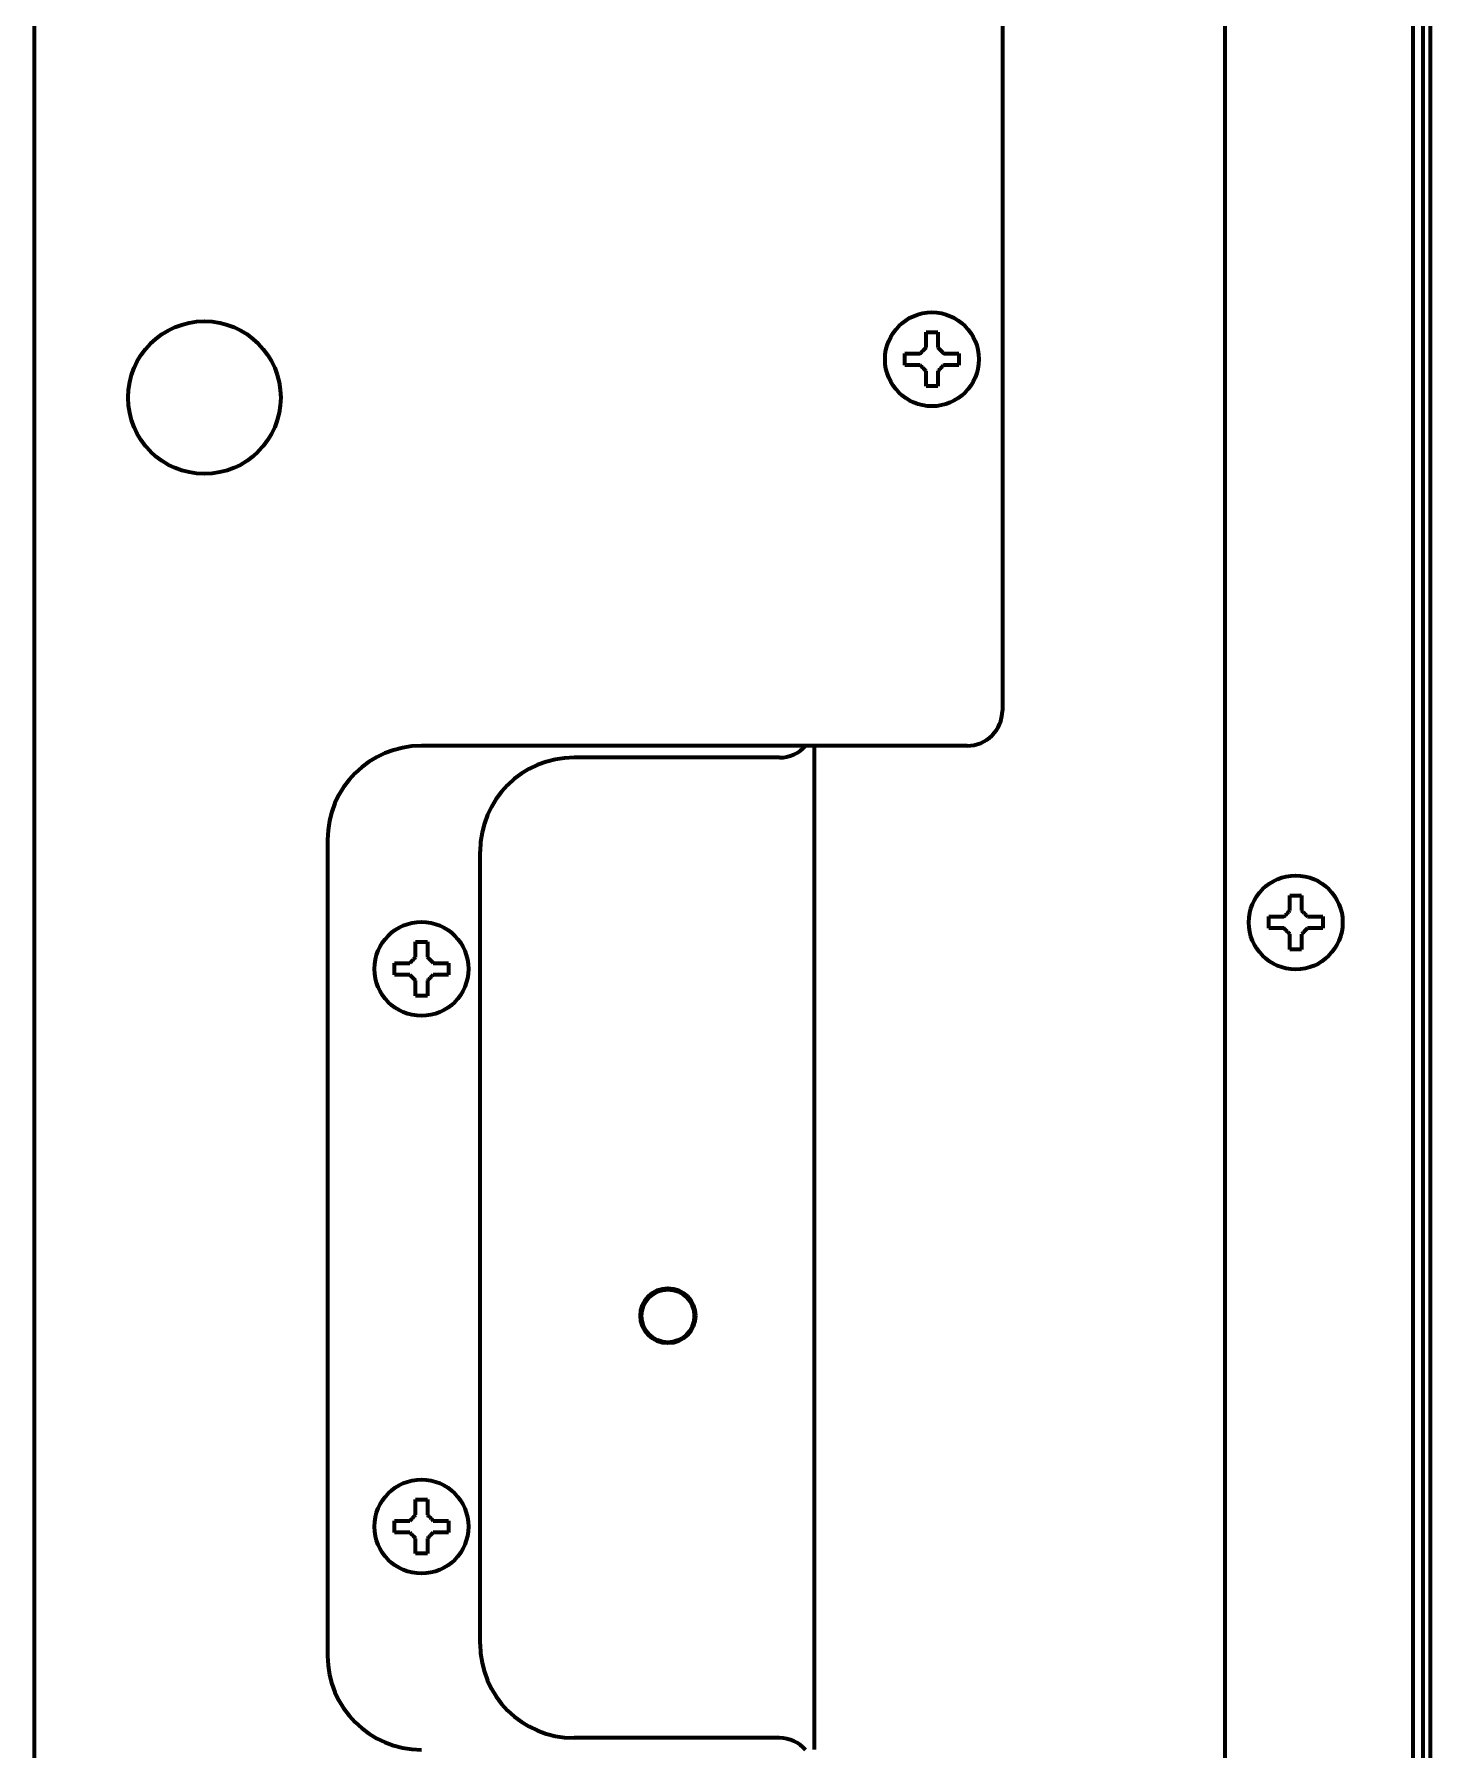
# Model space of a CAD drawing. Header units: inches. Extents: x -2983 to 7024, y 422 to 5529.
# Drawn here: x 3499.3 to 3618.3, y 4829.3 to 4975.4 of the extents above; entities that cross this region are included whole.
import ezdxf

# ---------------------------------------------------------------- set-up
doc = ezdxf.new("R2010")
doc.units = ezdxf.units.IN

msp = doc.modelspace()

# ---------------------------------------------------------------- linework, layer by layer
at = {"linetype": 'Continuous', "lineweight": 70}
for p, q in [((3499.28, 5360.79), (3499.28, 4737.49)), ((3616.78, 4718.49), (3616.78, 5275.99)), ((3600.78, 4718.5), (3600.78, 5273.99)), ((3617.61, 5012.79), (3617.61, 4718.49)), ((3618.28, 4718.49), (3618.28, 5013.79)), ((3581.78, 4977.67), (3581.78, 4917.83)), ((3573.48, 4947.75), (3573.48, 4948.25)), ((3573.48, 4947.25), (3573.48, 4947.75)), ((3578.08, 4948.25), (3578.08, 4947.75)), ((3578.08, 4947.75), (3578.08, 4947.25)), ((3578.78, 4914.83), (3532.28, 4914.83)), ((3565.78, 4829.34), (3565.78, 4914.84)), ((3562.78, 4913.83), (3545.28, 4913.83)), ((3524.28, 4906.83), (3524.28, 4837.33)), ((3537.28, 4838.33), (3537.28, 4905.83)), ((3604.48, 4899.79), (3604.48, 4900.29)), ((3609.08, 4900.29), (3609.08, 4899.79)), ((3604.48, 4899.29), (3604.48, 4899.79)), ((3609.08, 4899.79), (3609.08, 4899.29)), ((3529.98, 4895.83), (3529.98, 4896.33)), ((3529.98, 4895.33), (3529.98, 4895.83)), ((3534.58, 4896.33), (3534.58, 4895.83)), ((3534.58, 4895.83), (3534.58, 4895.33)), ((3529.98, 4848.33), (3529.98, 4848.83)), ((3529.98, 4847.83), (3529.98, 4848.33)), ((3534.58, 4848.83), (3534.58, 4848.33)), ((3534.58, 4848.33), (3534.58, 4847.83)), ((3562.78, 4830.33), (3545.28, 4830.33))]:
    msp.add_line(p, q, dxfattribs=at)
for centre, radius in [((3575.78, 4947.75), 4), ((3513.78, 4944.49), 6.5), ((3606.78, 4899.79), 4), ((3532.28, 4895.83), 4), ((3553.28, 4866.29), 2.35), ((3553.28, 4866.27), 2.25), ((3532.28, 4848.33), 4)]:
    msp.add_circle(centre, radius, dxfattribs=at)
for centre, radius, start, end in [((3578.78, 4917.83), 3, 270, 0), ((3532.28, 4906.83), 8, 90, 180), ((3562.78, 4916.83), 3, 270, 318.1584), ((3545.28, 4905.83), 8, 90, 180), ((3545.28, 4838.33), 8, 180, 270), ((3532.28, 4837.33), 8, 180, 270), ((3562.78, 4827.33), 3, 41.8106, 90)]:
    msp.add_arc(centre, radius, start, end, dxfattribs=at)
for points in [[(3575.28, 4948.75), (3575.28, 4948.8), (3575.28, 4948.91), (3575.28, 4949.07), (3575.28, 4949.23), (3575.28, 4949.39), (3575.28, 4949.54), (3575.28, 4949.7), (3575.28, 4949.86), (3575.28, 4949.99), (3575.28, 4950.05)], [(3575.28, 4950.05), (3575.45, 4950.05), (3575.78, 4950.05), (3576.12, 4950.05), (3576.28, 4950.05)], [(3574.78, 4948.25), (3574.81, 4948.27), (3574.86, 4948.32), (3574.93, 4948.39), (3575, 4948.46), (3575.07, 4948.53), (3575.14, 4948.61), (3575.21, 4948.68), (3575.26, 4948.73), (3575.28, 4948.75)], [(3576.28, 4948.75), (3576.31, 4948.72), (3576.36, 4948.67), (3576.44, 4948.6), (3576.51, 4948.53), (3576.58, 4948.46), (3576.65, 4948.39), (3576.71, 4948.32), (3576.76, 4948.27), (3576.78, 4948.25)], [(3574.78, 4947.25), (3574.73, 4947.25), (3574.62, 4947.25), (3574.46, 4947.25), (3574.3, 4947.25), (3574.15, 4947.25), (3573.99, 4947.25), (3573.84, 4947.25), (3573.67, 4947.25), (3573.55, 4947.25), (3573.48, 4947.25)], [(3575.28, 4946.75), (3575.26, 4946.78), (3575.21, 4946.83), (3575.13, 4946.9), (3575.06, 4946.97), (3574.99, 4947.04), (3574.92, 4947.11), (3574.85, 4947.18), (3574.81, 4947.23), (3574.78, 4947.25)], [(3576.78, 4947.25), (3576.76, 4947.23), (3576.71, 4947.18), (3576.64, 4947.11), (3576.57, 4947.04), (3576.5, 4946.96), (3576.43, 4946.89), (3576.36, 4946.82), (3576.31, 4946.77), (3576.28, 4946.75)], [(3576.78, 4948.25), (3576.84, 4948.25), (3576.95, 4948.25), (3577.11, 4948.25), (3577.27, 4948.25), (3577.42, 4948.25), (3577.57, 4948.25), (3577.73, 4948.25), (3577.9, 4948.25), (3578.02, 4948.25), (3578.08, 4948.25)], [(3576.28, 4946.75), (3576.28, 4946.69), (3576.28, 4946.59), (3576.28, 4946.43), (3576.28, 4946.27), (3576.28, 4946.11), (3576.28, 4945.96), (3576.28, 4945.8), (3576.28, 4945.64), (3576.28, 4945.51), (3576.28, 4945.45)], [(3576.28, 4945.45), (3576.12, 4945.45), (3575.78, 4945.45), (3575.45, 4945.45), (3575.28, 4945.45)], [(3606.28, 4900.79), (3606.28, 4900.84), (3606.28, 4900.95), (3606.28, 4901.11), (3606.28, 4901.27), (3606.28, 4901.43), (3606.28, 4901.58), (3606.28, 4901.74), (3606.28, 4901.9), (3606.28, 4902.03), (3606.28, 4902.09)], [(3606.28, 4902.09), (3606.45, 4902.09), (3606.78, 4902.09), (3607.12, 4902.09), (3607.28, 4902.09)], [(3605.78, 4900.29), (3605.81, 4900.31), (3605.86, 4900.36), (3605.93, 4900.43), (3606, 4900.5), (3606.07, 4900.57), (3606.14, 4900.65), (3606.21, 4900.72), (3606.26, 4900.77), (3606.28, 4900.79)], [(3607.28, 4900.79), (3607.31, 4900.76), (3607.36, 4900.71), (3607.44, 4900.64), (3607.51, 4900.57), (3607.58, 4900.5), (3607.65, 4900.43), (3607.71, 4900.36), (3607.76, 4900.31), (3607.78, 4900.29)], [(3607.78, 4900.29), (3607.84, 4900.29), (3607.95, 4900.29), (3608.11, 4900.29), (3608.27, 4900.29), (3608.42, 4900.29), (3608.57, 4900.29), (3608.73, 4900.29), (3608.9, 4900.29), (3609.02, 4900.29), (3609.08, 4900.29)], [(3605.78, 4899.29), (3605.73, 4899.29), (3605.62, 4899.29), (3605.46, 4899.29), (3605.3, 4899.29), (3605.15, 4899.29), (3604.99, 4899.29), (3604.84, 4899.29), (3604.67, 4899.29), (3604.55, 4899.29), (3604.48, 4899.29)], [(3606.28, 4898.79), (3606.26, 4898.82), (3606.21, 4898.87), (3606.13, 4898.94), (3606.06, 4899.01), (3605.99, 4899.08), (3605.92, 4899.15), (3605.85, 4899.22), (3605.81, 4899.27), (3605.78, 4899.29)], [(3607.78, 4899.29), (3607.76, 4899.27), (3607.71, 4899.22), (3607.64, 4899.15), (3607.57, 4899.08), (3607.5, 4899), (3607.43, 4898.93), (3607.36, 4898.86), (3607.31, 4898.81), (3607.28, 4898.79)], [(3607.28, 4898.79), (3607.28, 4898.73), (3607.28, 4898.63), (3607.28, 4898.47), (3607.28, 4898.31), (3607.28, 4898.15), (3607.28, 4898), (3607.28, 4897.84), (3607.28, 4897.68), (3607.28, 4897.55), (3607.28, 4897.49)], [(3531.78, 4896.83), (3531.78, 4896.88), (3531.78, 4896.99), (3531.78, 4897.15), (3531.78, 4897.31), (3531.78, 4897.47), (3531.78, 4897.62), (3531.78, 4897.77), (3531.78, 4897.94), (3531.78, 4898.06), (3531.78, 4898.13)], [(3531.78, 4898.13), (3531.95, 4898.13), (3532.28, 4898.13), (3532.62, 4898.13), (3532.78, 4898.13)], [(3607.28, 4897.49), (3607.12, 4897.49), (3606.78, 4897.49), (3606.45, 4897.49), (3606.28, 4897.49)], [(3531.28, 4896.33), (3531.31, 4896.35), (3531.36, 4896.4), (3531.43, 4896.47), (3531.5, 4896.54), (3531.57, 4896.61), (3531.64, 4896.68), (3531.71, 4896.76), (3531.76, 4896.8), (3531.78, 4896.83)], [(3532.78, 4896.83), (3532.81, 4896.8), (3532.86, 4896.75), (3532.94, 4896.68), (3533.01, 4896.61), (3533.08, 4896.54), (3533.15, 4896.47), (3533.21, 4896.4), (3533.26, 4896.35), (3533.28, 4896.33)], [(3533.28, 4896.33), (3533.34, 4896.33), (3533.45, 4896.33), (3533.61, 4896.33), (3533.77, 4896.33), (3533.92, 4896.33), (3534.07, 4896.33), (3534.23, 4896.33), (3534.4, 4896.33), (3534.52, 4896.33), (3534.58, 4896.33)], [(3531.28, 4895.33), (3531.23, 4895.33), (3531.12, 4895.33), (3530.96, 4895.33), (3530.8, 4895.33), (3530.65, 4895.33), (3530.49, 4895.33), (3530.34, 4895.33), (3530.17, 4895.33), (3530.05, 4895.33), (3529.98, 4895.33)], [(3531.78, 4894.83), (3531.76, 4894.85), (3531.71, 4894.91), (3531.63, 4894.98), (3531.56, 4895.05), (3531.49, 4895.12), (3531.42, 4895.19), (3531.35, 4895.26), (3531.31, 4895.3), (3531.28, 4895.33)], [(3533.28, 4895.33), (3533.26, 4895.3), (3533.21, 4895.26), (3533.14, 4895.19), (3533.07, 4895.11), (3533, 4895.04), (3532.93, 4894.97), (3532.86, 4894.9), (3532.81, 4894.85), (3532.78, 4894.83)], [(3532.78, 4894.83), (3532.78, 4894.77), (3532.78, 4894.67), (3532.78, 4894.5), (3532.78, 4894.35), (3532.78, 4894.19), (3532.78, 4894.04), (3532.78, 4893.88), (3532.78, 4893.72), (3532.78, 4893.59), (3532.78, 4893.53)], [(3532.78, 4893.53), (3532.62, 4893.53), (3532.28, 4893.53), (3531.95, 4893.53), (3531.78, 4893.53)], [(3531.78, 4849.33), (3531.78, 4849.38), (3531.78, 4849.49), (3531.78, 4849.65), (3531.78, 4849.81), (3531.78, 4849.97), (3531.78, 4850.12), (3531.78, 4850.28), (3531.78, 4850.44), (3531.78, 4850.57), (3531.78, 4850.63)], [(3531.78, 4850.63), (3531.95, 4850.63), (3532.28, 4850.63), (3532.62, 4850.63), (3532.78, 4850.63)], [(3531.28, 4848.83), (3531.31, 4848.85), (3531.36, 4848.9), (3531.43, 4848.97), (3531.5, 4849.04), (3531.57, 4849.11), (3531.64, 4849.19), (3531.71, 4849.26), (3531.76, 4849.31), (3531.78, 4849.33)], [(3532.78, 4849.33), (3532.81, 4849.3), (3532.86, 4849.25), (3532.94, 4849.18), (3533.01, 4849.11), (3533.08, 4849.04), (3533.15, 4848.97), (3533.21, 4848.9), (3533.26, 4848.85), (3533.28, 4848.83)], [(3531.28, 4847.83), (3531.23, 4847.83), (3531.12, 4847.83), (3530.96, 4847.83), (3530.8, 4847.83), (3530.65, 4847.83), (3530.49, 4847.83), (3530.34, 4847.83), (3530.17, 4847.83), (3530.05, 4847.83), (3529.98, 4847.83)], [(3531.78, 4847.33), (3531.76, 4847.36), (3531.71, 4847.41), (3531.63, 4847.48), (3531.56, 4847.55), (3531.49, 4847.62), (3531.42, 4847.69), (3531.35, 4847.76), (3531.31, 4847.81), (3531.28, 4847.83)], [(3533.28, 4847.83), (3533.26, 4847.81), (3533.21, 4847.76), (3533.14, 4847.69), (3533.07, 4847.62), (3533, 4847.54), (3532.93, 4847.47), (3532.86, 4847.4), (3532.81, 4847.35), (3532.78, 4847.33)], [(3533.28, 4848.83), (3533.34, 4848.83), (3533.45, 4848.83), (3533.61, 4848.83), (3533.77, 4848.83), (3533.92, 4848.83), (3534.07, 4848.83), (3534.23, 4848.83), (3534.4, 4848.83), (3534.52, 4848.83), (3534.58, 4848.83)], [(3532.78, 4847.33), (3532.78, 4847.27), (3532.78, 4847.17), (3532.78, 4847.01), (3532.78, 4846.85), (3532.78, 4846.69), (3532.78, 4846.54), (3532.78, 4846.38), (3532.78, 4846.22), (3532.78, 4846.09), (3532.78, 4846.03)], [(3532.78, 4846.03), (3532.62, 4846.03), (3532.28, 4846.03), (3531.95, 4846.03), (3531.78, 4846.03)]]:
    msp.add_open_spline(points, degree=3, dxfattribs=at)
for points in [[(3576.28, 4950.05), (3576.28, 4949.85), (3576.28, 4949.64), (3576.28, 4949.31), (3576.28, 4949.2), (3576.28, 4948.98), (3576.28, 4948.86), (3576.28, 4948.75)], [(3573.48, 4948.25), (3573.69, 4948.25), (3573.9, 4948.25), (3574.22, 4948.25), (3574.33, 4948.25), (3574.56, 4948.25), (3574.67, 4948.25), (3574.78, 4948.25)], [(3578.08, 4947.25), (3577.88, 4947.25), (3577.67, 4947.25), (3577.35, 4947.25), (3577.24, 4947.25), (3577.01, 4947.25), (3576.9, 4947.25), (3576.78, 4947.25)], [(3575.28, 4945.45), (3575.28, 4945.65), (3575.28, 4945.86), (3575.28, 4946.19), (3575.28, 4946.3), (3575.28, 4946.52), (3575.28, 4946.63), (3575.28, 4946.75)], [(3607.28, 4902.09), (3607.28, 4901.89), (3607.28, 4901.68), (3607.28, 4901.35), (3607.28, 4901.24), (3607.28, 4901.02), (3607.28, 4900.9), (3607.28, 4900.79)], [(3604.48, 4900.29), (3604.69, 4900.29), (3604.9, 4900.29), (3605.22, 4900.29), (3605.33, 4900.29), (3605.56, 4900.29), (3605.67, 4900.29), (3605.78, 4900.29)], [(3606.28, 4897.49), (3606.28, 4897.69), (3606.28, 4897.9), (3606.28, 4898.23), (3606.28, 4898.34), (3606.28, 4898.56), (3606.28, 4898.67), (3606.28, 4898.79)], [(3609.08, 4899.29), (3608.88, 4899.29), (3608.67, 4899.29), (3608.35, 4899.29), (3608.24, 4899.29), (3608.01, 4899.29), (3607.9, 4899.29), (3607.78, 4899.29)], [(3532.78, 4898.13), (3532.78, 4897.93), (3532.78, 4897.72), (3532.78, 4897.39), (3532.78, 4897.28), (3532.78, 4897.06), (3532.78, 4896.94), (3532.78, 4896.83)], [(3529.98, 4896.33), (3530.19, 4896.33), (3530.4, 4896.33), (3530.72, 4896.33), (3530.83, 4896.33), (3531.06, 4896.33), (3531.17, 4896.33), (3531.28, 4896.33)], [(3531.78, 4893.53), (3531.78, 4893.73), (3531.78, 4893.94), (3531.78, 4894.27), (3531.78, 4894.38), (3531.78, 4894.6), (3531.78, 4894.71), (3531.78, 4894.83)], [(3534.58, 4895.33), (3534.38, 4895.33), (3534.17, 4895.33), (3533.85, 4895.33), (3533.74, 4895.33), (3533.51, 4895.33), (3533.4, 4895.33), (3533.28, 4895.33)], [(3532.78, 4850.63), (3532.78, 4850.43), (3532.78, 4850.22), (3532.78, 4849.89), (3532.78, 4849.78), (3532.78, 4849.56), (3532.78, 4849.44), (3532.78, 4849.33)], [(3529.98, 4848.83), (3530.19, 4848.83), (3530.4, 4848.83), (3530.72, 4848.83), (3530.83, 4848.83), (3531.06, 4848.83), (3531.17, 4848.83), (3531.28, 4848.83)], [(3534.58, 4847.83), (3534.38, 4847.83), (3534.17, 4847.83), (3533.85, 4847.83), (3533.74, 4847.83), (3533.51, 4847.83), (3533.4, 4847.83), (3533.28, 4847.83)], [(3531.78, 4846.03), (3531.78, 4846.23), (3531.78, 4846.44), (3531.78, 4846.77), (3531.78, 4846.88), (3531.78, 4847.1), (3531.78, 4847.21), (3531.78, 4847.33)]]:
    msp.add_open_spline(points, degree=3, knots=[0, 0, 0, 0, 0.5, 0.5, 0.75, 0.75, 1, 1, 1, 1], dxfattribs=at)

doc.saveas('drawing.dxf')
